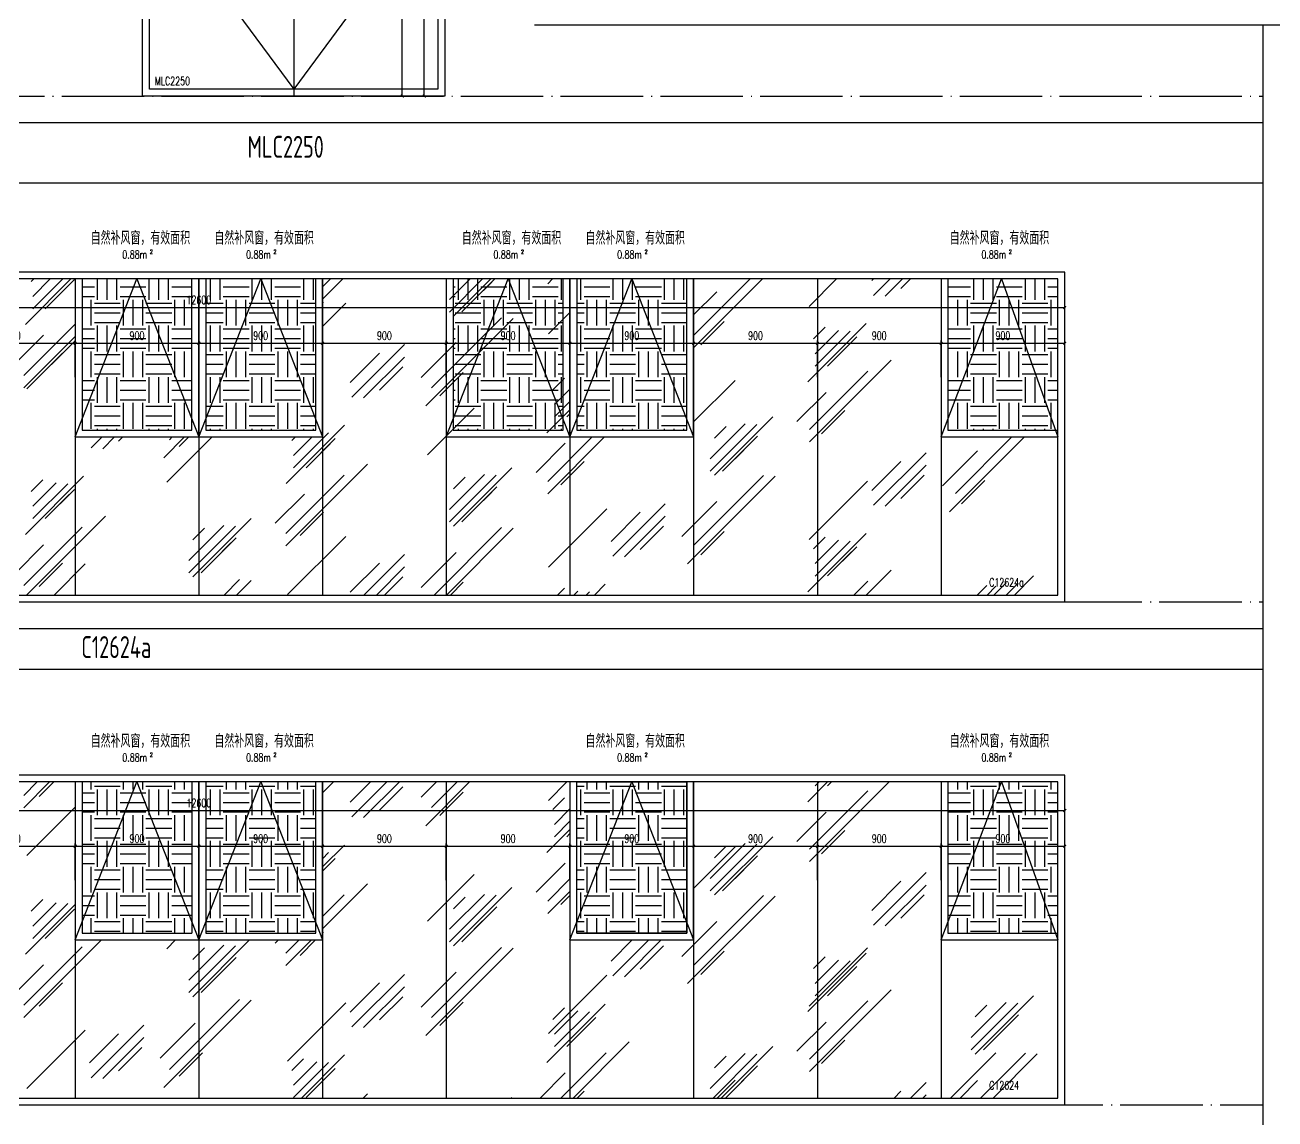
# Model space of a CAD drawing. Extents: x -4210259 to 293730, y -7499 to 868879.
# Drawn here: x -2036755 to -2027660, y 428079 to 436039 of the extents above; entities that cross this region are included whole.
import ezdxf

# ---------------------------------------------------------------- set-up
doc = ezdxf.new("R2010")
doc.units = 0
doc.header["$LTSCALE"] = 1000
doc.header["$MEASUREMENT"] = 0
doc.linetypes.add('DOTE', pattern=[2.42, 2, -0.2, 0.02, -0.2])
doc.layers.get('Defpoints').update_dxf_attribs({"color": 210})
for name, color, linetype in [('A-AXIS-DOTE', 14, 'DOTE'), ('A-CURTAIN', 134, 'Continuous'), ('A-LIN-V', 9, 'Continuous'), ('A-TEXT', 61, 'Continuous'), ('A-WINDOW', 140, 'Continuous'), ('A-门窗表显示尺寸', 160, 'Continuous'), ('SPACE', 7, 'Continuous'), ('SPACE_HATCH', 8, 'Continuous')]:
    doc.layers.add(name, color=color, linetype=linetype)
doc.layers.add('A-WALL-HATCH', color=8, linetype='Continuous', lineweight=13)
doc.styles.add('_TCH_SPACE', font='SIMPLEX', dxfattribs={"height": 5, "bigfont": 'GBCBIG'})
doc.styles.add('A-DIM_T3', font='SIMPLEX', dxfattribs={"width": 0.705882, "bigfont": 'GBCBIG'})
doc.styles.add('A-STANDARD', font='SIMPLEX', dxfattribs={"bigfont": 'GBCBIG'})
doc.styles.add('EXPO2012', font='@TSSDENG', dxfattribs={"width": 0.7, "bigfont": '@TSSDCHN'})
doc.dimstyles.new('A-DIM&&20', dxfattribs={"dimtxt": 59.5, "dimasz": 20, "dimexe": 20, "dimexo": 20, "dimgap": 25.25, "dimtad": 1, "dimdec": 0, "dimzin": 0, "dimdsep": 46, "dimtxsty": 'A-DIM_T3', "dimblk": 'ARCHTICK', "dimcen": 0.09, "dimclrt": 7, "dimazin": 2, "dimtfac": 1, "dimtdec": 0, "dimtix": 1, "dimtmove": 2, "dimatfit": 3, "dimfxl": 0, "dimtolj": 1, "dimtzin": 0, "dimarcsym": 0})
pattern_1 = [(45, (64850, 60), (0, 1527.35065), [600, -360, 600, -360, 240, -523.28157]), (45, (64820, 90), (0, 1527.35065), [480, -600, 360, -360, 420, -463.28157]), (45, (64820, 180), (0, 1527.35065), [360, -720, 240, -360, 540, -463.28157]), (45, (64910, 90), (0, 1527.35065), [360, -720, 300, -1303.2815]), (45, (65000, 180), (0, 1527.35065), [180, -900, 120, -1483.2815]), (45, (64850, 330), (0, 1527.35065), [120, -900, 120, -480, 300, -763.28157]), (45, (65390, 240), (0, 1527.35065), [600, -900, 720, -475.2816]), (45, (65390, 150), (0, 1527.35065), [840, -600, 900, -355.2816]), (45, (65540, 270), (0, -1697.0563), [600, -840, 480, -763.2816]), (45, (65450, 450), (0, 1527.35065), [300, -1200, 360, -823.2816]), (45, (65630, 360), (0, 1527.35065), [240, -1200, 240, -1003.2815])]
pattern_2 = [(0, (0, 0), (187.5, 187.5), [187.5, -187.5]), (0, (0, 70.31), (187.5, 187.5), [187.5, -187.5]), (0, (0, 140.62), (187.5, 187.5), [187.5, -187.5]), (90, (23.44, 164.06), (-187.5, 187.5), [187.5, -187.5]), (90, (93.75, 164.06), (-187.5, 187.5), [187.5, -187.5]), (90, (164.06, 164.06), (-187.5, 187.5), [187.5, -187.5])]

# ---------------------------------------------------------------- blocks, each defined once
blk = doc.blocks.new('_ArchTick')
at = {"color": 0, "linetype": 'ByBlock', "const_width": 0.4}
blk.add_lwpolyline([(-0.5, -0.5), (0.5, 0.5)], dxfattribs=at)
blk = doc.blocks.new('*D1214')
at = {"layer": 'A-门窗表显示尺寸', "color": 0, "lineweight": -2}
for p, q in [((-1984276.9, 521703.4), (-1984276.9, 521920.9)), ((-1984276.9, 521900.9), (-1982076.9, 521900.9)), ((-1982076.9, 521703.4), (-1982076.9, 521920.9))]:
    blk.add_line(p, q, dxfattribs=at)
at = {"layer": 'Defpoints', "color": 0}
for p in [(-1982076.9, 521900.9), (-1984276.9, 521683.4), (-1982076.9, 521683.4)]:
    blk.add_point(p, dxfattribs=at)
at = {"layer": 'A-门窗表显示尺寸', "color": 0, "lineweight": -2, "xscale": 20, "yscale": 20, "zscale": 20, "rotation": 180}
blk.add_blockref('_ArchTick', (-1984276.9, 521900.9), dxfattribs=at)
at = {"layer": 'A-门窗表显示尺寸', "color": 0, "lineweight": -2, "xscale": 20, "yscale": 20, "zscale": 20}
blk.add_blockref('_ArchTick', (-1982076.9, 521900.9), dxfattribs=at)
at = {"layer": 'A-门窗表显示尺寸', "color": 7, "insert": (-1983176.9, 521955.9), "char_height": 59.5, "attachment_point": 5, "style": 'A-DIM_T3'}
blk.add_mtext('\\A1;2200', dxfattribs=at)
blk = doc.blocks.new('*D1215')
at = {"layer": 'A-门窗表显示尺寸', "color": 0, "lineweight": -2}
for p, q in [((-1982467.7, 522237.5), (-1982207.3, 522237.5)), ((-1982227.3, 517237.5), (-1982227.3, 522237.5)), ((-1982467.7, 517237.5), (-1982207.3, 517237.5))]:
    blk.add_line(p, q, dxfattribs=at)
at = {"layer": 'Defpoints', "color": 0}
for p in [(-1982487.7, 522237.5), (-1982227.3, 522237.5), (-1982487.7, 517237.5)]:
    blk.add_point(p, dxfattribs=at)
at = {"layer": 'A-门窗表显示尺寸', "color": 0, "lineweight": -2, "xscale": 20, "yscale": 20, "zscale": 20}
for p, rotation in [((-1982227.3, 522237.5), 90), ((-1982227.3, 517237.5), 270)]:
    blk.add_blockref('_ArchTick', p, dxfattribs=dict(at, rotation=rotation))
at = {"layer": 'A-门窗表显示尺寸', "color": 7, "insert": (-1982282.3, 520237.5), "char_height": 59.5, "attachment_point": 5, "rotation": 90, "style": 'A-DIM_T3'}
blk.add_mtext('\\A1;5000', dxfattribs=at)
blk = doc.blocks.new('*D1216')
at = {"layer": 'A-门窗表显示尺寸', "color": 0, "lineweight": -2}
for p, q in [((-1982627.7, 522237.5), (-1982367.3, 522237.5)), ((-1982387.3, 521237.5), (-1982387.3, 522237.5)), ((-1982627.7, 521237.5), (-1982367.3, 521237.5))]:
    blk.add_line(p, q, dxfattribs=at)
at = {"layer": 'Defpoints', "color": 0}
for p in [(-1982647.7, 522237.5), (-1982387.3, 522237.5), (-1982647.7, 521237.5)]:
    blk.add_point(p, dxfattribs=at)
at = {"layer": 'A-门窗表显示尺寸', "color": 0, "lineweight": -2, "xscale": 20, "yscale": 20, "zscale": 20}
for p, rotation in [((-1982387.3, 522237.5), 90), ((-1982387.3, 521237.5), 270)]:
    blk.add_blockref('_ArchTick', p, dxfattribs=dict(at, rotation=rotation))
at = {"layer": 'A-门窗表显示尺寸', "color": 7, "insert": (-1982442.3, 521737.5), "char_height": 59.5, "attachment_point": 5, "rotation": 90, "style": 'A-DIM_T3'}
blk.add_mtext('\\A1;1000', dxfattribs=at)
blk = doc.blocks.new('*D1217')
at = {"layer": 'A-门窗表显示尺寸', "color": 0, "lineweight": -2}
for p, q in [((-1982627.7, 521237.5), (-1982367.3, 521237.5)), ((-1982387.3, 520237.5), (-1982387.3, 521237.5)), ((-1982627.7, 520237.5), (-1982367.3, 520237.5))]:
    blk.add_line(p, q, dxfattribs=at)
at = {"layer": 'Defpoints', "color": 0}
for p in [(-1982647.7, 521237.5), (-1982387.3, 521237.5), (-1982647.7, 520237.5)]:
    blk.add_point(p, dxfattribs=at)
at = {"layer": 'A-门窗表显示尺寸', "color": 0, "lineweight": -2, "xscale": 20, "yscale": 20, "zscale": 20}
for p, rotation in [((-1982387.3, 521237.5), 90), ((-1982387.3, 520237.5), 270)]:
    blk.add_blockref('_ArchTick', p, dxfattribs=dict(at, rotation=rotation))
at = {"layer": 'A-门窗表显示尺寸', "color": 7, "insert": (-1982442.3, 520737.5), "char_height": 59.5, "attachment_point": 5, "rotation": 90, "style": 'A-DIM_T3'}
blk.add_mtext('\\A1;1000', dxfattribs=at)
blk = doc.blocks.new('*D1218')
at = {"layer": 'A-门窗表显示尺寸', "color": 0, "lineweight": -2}
for p, q in [((-1982627.7, 520237.5), (-1982367.3, 520237.5)), ((-1982387.3, 517237.5), (-1982387.3, 520237.5)), ((-1982627.7, 517237.5), (-1982367.3, 517237.5))]:
    blk.add_line(p, q, dxfattribs=at)
at = {"layer": 'Defpoints', "color": 0}
for p in [(-1982647.7, 520237.5), (-1982387.3, 520237.5), (-1982647.7, 517237.5)]:
    blk.add_point(p, dxfattribs=at)
at = {"layer": 'A-门窗表显示尺寸', "color": 0, "lineweight": -2, "xscale": 20, "yscale": 20, "zscale": 20}
for p, rotation in [((-1982387.3, 520237.5), 90), ((-1982387.3, 517237.5), 270)]:
    blk.add_blockref('_ArchTick', p, dxfattribs=dict(at, rotation=rotation))
at = {"layer": 'A-门窗表显示尺寸', "color": 7, "insert": (-1982442.3, 518737.5), "char_height": 59.5, "attachment_point": 5, "rotation": 90, "style": 'A-DIM_T3'}
blk.add_mtext('\\A1;3000', dxfattribs=at)
blk = doc.blocks.new('*D1219')
at = {"layer": 'A-门窗表显示尺寸', "color": 0, "lineweight": -2}
for p, q in [((-1983176.9, 521502.5), (-1983176.9, 521720)), ((-1983176.9, 521700), (-1982076.9, 521700)), ((-1982076.9, 521502.5), (-1982076.9, 521720))]:
    blk.add_line(p, q, dxfattribs=at)
at = {"layer": 'Defpoints', "color": 0}
for p in [(-1982076.9, 521700), (-1983176.9, 521482.5), (-1982076.9, 521482.5)]:
    blk.add_point(p, dxfattribs=at)
at = {"layer": 'A-门窗表显示尺寸', "color": 0, "lineweight": -2, "xscale": 20, "yscale": 20, "zscale": 20, "rotation": 180}
blk.add_blockref('_ArchTick', (-1983176.9, 521700), dxfattribs=at)
at = {"layer": 'A-门窗表显示尺寸', "color": 0, "lineweight": -2, "xscale": 20, "yscale": 20, "zscale": 20}
blk.add_blockref('_ArchTick', (-1982076.9, 521700), dxfattribs=at)
at = {"layer": 'A-门窗表显示尺寸', "color": 7, "insert": (-1982626.9, 521755), "char_height": 59.5, "attachment_point": 5, "style": 'A-DIM_T3'}
blk.add_mtext('\\A1;1100', dxfattribs=at)
blk = doc.blocks.new('*D1220')
at = {"layer": 'A-门窗表显示尺寸', "color": 0, "lineweight": -2}
for p, q in [((-1984276.9, 521502.5), (-1984276.9, 521720)), ((-1984276.9, 521700), (-1983176.9, 521700)), ((-1983176.9, 521502.5), (-1983176.9, 521720))]:
    blk.add_line(p, q, dxfattribs=at)
at = {"layer": 'Defpoints', "color": 0}
for p in [(-1983176.9, 521700), (-1984276.9, 521482.5), (-1983176.9, 521482.5)]:
    blk.add_point(p, dxfattribs=at)
at = {"layer": 'A-门窗表显示尺寸', "color": 0, "lineweight": -2, "xscale": 20, "yscale": 20, "zscale": 20, "rotation": 180}
blk.add_blockref('_ArchTick', (-1984276.9, 521700), dxfattribs=at)
at = {"layer": 'A-门窗表显示尺寸', "color": 0, "lineweight": -2, "xscale": 20, "yscale": 20, "zscale": 20}
blk.add_blockref('_ArchTick', (-1983176.9, 521700), dxfattribs=at)
at = {"layer": 'A-门窗表显示尺寸', "color": 7, "insert": (-1983726.9, 521755), "char_height": 59.5, "attachment_point": 5, "style": 'A-DIM_T3'}
blk.add_mtext('\\A1;1100', dxfattribs=at)
blk = doc.blocks.new('*D1521')
at = {"layer": 'A-门窗表显示尺寸', "color": 0, "lineweight": -2}
for p, q in [((-1691660.4, 519132.3), (-1691660.4, 519399.7)), ((-1679060.4, 519132.3), (-1679060.4, 519399.7)), ((-1691660.4, 519379.7), (-1679060.4, 519379.7))]:
    blk.add_line(p, q, dxfattribs=at)
at = {"layer": 'Defpoints', "color": 0}
for p in [(-1679060.4, 519379.7), (-1691660.4, 519112.3), (-1679060.4, 519112.3)]:
    blk.add_point(p, dxfattribs=at)
at = {"layer": 'A-门窗表显示尺寸', "color": 0, "lineweight": -2, "xscale": 20, "yscale": 20, "zscale": 20, "rotation": 180}
blk.add_blockref('_ArchTick', (-1691660.4, 519379.7), dxfattribs=at)
at = {"layer": 'A-门窗表显示尺寸', "color": 0, "lineweight": -2, "xscale": 20, "yscale": 20, "zscale": 20}
blk.add_blockref('_ArchTick', (-1679060.4, 519379.7), dxfattribs=at)
at = {"layer": 'A-门窗表显示尺寸', "color": 7, "insert": (-1685360.4, 519434.7), "char_height": 59.5, "attachment_point": 5, "style": 'A-DIM_T3'}
blk.add_mtext('\\A1;12600', dxfattribs=at)
blk = doc.blocks.new('*D1527')
at = {"layer": 'A-门窗表显示尺寸', "color": 0, "lineweight": -2}
for p, q in [((-1687160.4, 518872.3), (-1687160.4, 519139.7)), ((-1687160.4, 519119.7), (-1686260.4, 519119.7)), ((-1686260.4, 518872.3), (-1686260.4, 519139.7))]:
    blk.add_line(p, q, dxfattribs=at)
at = {"layer": 'Defpoints', "color": 0}
for p in [(-1686260.4, 519119.7), (-1687160.4, 518852.3), (-1686260.4, 518852.3)]:
    blk.add_point(p, dxfattribs=at)
at = {"layer": 'A-门窗表显示尺寸', "color": 0, "lineweight": -2, "xscale": 20, "yscale": 20, "zscale": 20, "rotation": 180}
blk.add_blockref('_ArchTick', (-1687160.4, 519119.7), dxfattribs=at)
at = {"layer": 'A-门窗表显示尺寸', "color": 0, "lineweight": -2, "xscale": 20, "yscale": 20, "zscale": 20}
blk.add_blockref('_ArchTick', (-1686260.4, 519119.7), dxfattribs=at)
at = {"layer": 'A-门窗表显示尺寸', "color": 7, "insert": (-1686710.4, 519174.7), "char_height": 59.5, "attachment_point": 5, "style": 'A-DIM_T3'}
blk.add_mtext('\\A1;900', dxfattribs=at)
blk = doc.blocks.new('*D1528')
at = {"layer": 'A-门窗表显示尺寸', "color": 0, "lineweight": -2}
for p, q in [((-1686260.4, 518872.3), (-1686260.4, 519139.7)), ((-1686260.4, 519119.7), (-1685360.4, 519119.7)), ((-1685360.4, 518872.3), (-1685360.4, 519139.7))]:
    blk.add_line(p, q, dxfattribs=at)
at = {"layer": 'Defpoints', "color": 0}
for p in [(-1685360.4, 519119.7), (-1686260.4, 518852.3), (-1685360.4, 518852.3)]:
    blk.add_point(p, dxfattribs=at)
at = {"layer": 'A-门窗表显示尺寸', "color": 0, "lineweight": -2, "xscale": 20, "yscale": 20, "zscale": 20, "rotation": 180}
blk.add_blockref('_ArchTick', (-1686260.4, 519119.7), dxfattribs=at)
at = {"layer": 'A-门窗表显示尺寸', "color": 0, "lineweight": -2, "xscale": 20, "yscale": 20, "zscale": 20}
blk.add_blockref('_ArchTick', (-1685360.4, 519119.7), dxfattribs=at)
at = {"layer": 'A-门窗表显示尺寸', "color": 7, "insert": (-1685810.4, 519174.7), "char_height": 59.5, "attachment_point": 5, "style": 'A-DIM_T3'}
blk.add_mtext('\\A1;900', dxfattribs=at)
blk = doc.blocks.new('*D1529')
at = {"layer": 'A-门窗表显示尺寸', "color": 0, "lineweight": -2}
for p, q in [((-1685360.4, 518872.3), (-1685360.4, 519139.7)), ((-1685360.4, 519119.7), (-1684460.4, 519119.7)), ((-1684460.4, 518872.3), (-1684460.4, 519139.7))]:
    blk.add_line(p, q, dxfattribs=at)
at = {"layer": 'Defpoints', "color": 0}
for p in [(-1684460.4, 519119.7), (-1685360.4, 518852.3), (-1684460.4, 518852.3)]:
    blk.add_point(p, dxfattribs=at)
at = {"layer": 'A-门窗表显示尺寸', "color": 0, "lineweight": -2, "xscale": 20, "yscale": 20, "zscale": 20, "rotation": 180}
blk.add_blockref('_ArchTick', (-1685360.4, 519119.7), dxfattribs=at)
at = {"layer": 'A-门窗表显示尺寸', "color": 0, "lineweight": -2, "xscale": 20, "yscale": 20, "zscale": 20}
blk.add_blockref('_ArchTick', (-1684460.4, 519119.7), dxfattribs=at)
at = {"layer": 'A-门窗表显示尺寸', "color": 7, "insert": (-1684910.4, 519174.7), "char_height": 59.5, "attachment_point": 5, "style": 'A-DIM_T3'}
blk.add_mtext('\\A1;900', dxfattribs=at)
blk = doc.blocks.new('*D1530')
at = {"layer": 'A-门窗表显示尺寸', "color": 0, "lineweight": -2}
for p, q in [((-1684460.4, 518872.3), (-1684460.4, 519139.7)), ((-1684460.4, 519119.7), (-1683560.4, 519119.7)), ((-1683560.4, 518872.3), (-1683560.4, 519139.7))]:
    blk.add_line(p, q, dxfattribs=at)
at = {"layer": 'Defpoints', "color": 0}
for p in [(-1683560.4, 519119.7), (-1684460.4, 518852.3), (-1683560.4, 518852.3)]:
    blk.add_point(p, dxfattribs=at)
at = {"layer": 'A-门窗表显示尺寸', "color": 0, "lineweight": -2, "xscale": 20, "yscale": 20, "zscale": 20, "rotation": 180}
blk.add_blockref('_ArchTick', (-1684460.4, 519119.7), dxfattribs=at)
at = {"layer": 'A-门窗表显示尺寸', "color": 0, "lineweight": -2, "xscale": 20, "yscale": 20, "zscale": 20}
blk.add_blockref('_ArchTick', (-1683560.4, 519119.7), dxfattribs=at)
at = {"layer": 'A-门窗表显示尺寸', "color": 7, "insert": (-1684010.4, 519174.7), "char_height": 59.5, "attachment_point": 5, "style": 'A-DIM_T3'}
blk.add_mtext('\\A1;900', dxfattribs=at)
blk = doc.blocks.new('*D1531')
at = {"layer": 'A-门窗表显示尺寸', "color": 0, "lineweight": -2}
for p, q in [((-1683560.4, 518872.3), (-1683560.4, 519139.7)), ((-1683560.4, 519119.7), (-1682660.4, 519119.7)), ((-1682660.4, 518872.3), (-1682660.4, 519139.7))]:
    blk.add_line(p, q, dxfattribs=at)
at = {"layer": 'Defpoints', "color": 0}
for p in [(-1682660.4, 519119.7), (-1683560.4, 518852.3), (-1682660.4, 518852.3)]:
    blk.add_point(p, dxfattribs=at)
at = {"layer": 'A-门窗表显示尺寸', "color": 0, "lineweight": -2, "xscale": 20, "yscale": 20, "zscale": 20, "rotation": 180}
blk.add_blockref('_ArchTick', (-1683560.4, 519119.7), dxfattribs=at)
at = {"layer": 'A-门窗表显示尺寸', "color": 0, "lineweight": -2, "xscale": 20, "yscale": 20, "zscale": 20}
blk.add_blockref('_ArchTick', (-1682660.4, 519119.7), dxfattribs=at)
at = {"layer": 'A-门窗表显示尺寸', "color": 7, "insert": (-1683110.4, 519174.7), "char_height": 59.5, "attachment_point": 5, "style": 'A-DIM_T3'}
blk.add_mtext('\\A1;900', dxfattribs=at)
blk = doc.blocks.new('*D1532')
at = {"layer": 'A-门窗表显示尺寸', "color": 0, "lineweight": -2}
for p, q in [((-1682660.4, 518872.3), (-1682660.4, 519139.7)), ((-1682660.4, 519119.7), (-1681760.4, 519119.7)), ((-1681760.4, 518872.3), (-1681760.4, 519139.7))]:
    blk.add_line(p, q, dxfattribs=at)
at = {"layer": 'Defpoints', "color": 0}
for p in [(-1681760.4, 519119.7), (-1682660.4, 518852.3), (-1681760.4, 518852.3)]:
    blk.add_point(p, dxfattribs=at)
at = {"layer": 'A-门窗表显示尺寸', "color": 0, "lineweight": -2, "xscale": 20, "yscale": 20, "zscale": 20, "rotation": 180}
blk.add_blockref('_ArchTick', (-1682660.4, 519119.7), dxfattribs=at)
at = {"layer": 'A-门窗表显示尺寸', "color": 0, "lineweight": -2, "xscale": 20, "yscale": 20, "zscale": 20}
blk.add_blockref('_ArchTick', (-1681760.4, 519119.7), dxfattribs=at)
at = {"layer": 'A-门窗表显示尺寸', "color": 7, "insert": (-1682210.4, 519174.7), "char_height": 59.5, "attachment_point": 5, "style": 'A-DIM_T3'}
blk.add_mtext('\\A1;900', dxfattribs=at)
blk = doc.blocks.new('*D1533')
at = {"layer": 'A-门窗表显示尺寸', "color": 0, "lineweight": -2}
for p, q in [((-1681760.4, 518872.3), (-1681760.4, 519139.7)), ((-1681760.4, 519119.7), (-1680860.4, 519119.7)), ((-1680860.4, 518872.3), (-1680860.4, 519139.7))]:
    blk.add_line(p, q, dxfattribs=at)
at = {"layer": 'Defpoints', "color": 0}
for p in [(-1680860.4, 519119.7), (-1681760.4, 518852.3), (-1680860.4, 518852.3)]:
    blk.add_point(p, dxfattribs=at)
at = {"layer": 'A-门窗表显示尺寸', "color": 0, "lineweight": -2, "xscale": 20, "yscale": 20, "zscale": 20, "rotation": 180}
blk.add_blockref('_ArchTick', (-1681760.4, 519119.7), dxfattribs=at)
at = {"layer": 'A-门窗表显示尺寸', "color": 0, "lineweight": -2, "xscale": 20, "yscale": 20, "zscale": 20}
blk.add_blockref('_ArchTick', (-1680860.4, 519119.7), dxfattribs=at)
at = {"layer": 'A-门窗表显示尺寸', "color": 7, "insert": (-1681310.4, 519174.7), "char_height": 59.5, "attachment_point": 5, "style": 'A-DIM_T3'}
blk.add_mtext('\\A1;900', dxfattribs=at)
blk = doc.blocks.new('*D1534')
at = {"layer": 'A-门窗表显示尺寸', "color": 0, "lineweight": -2}
for p, q in [((-1680860.4, 518872.3), (-1680860.4, 519139.7)), ((-1680860.4, 519119.7), (-1679960.4, 519119.7)), ((-1679960.4, 518872.3), (-1679960.4, 519139.7))]:
    blk.add_line(p, q, dxfattribs=at)
at = {"layer": 'Defpoints', "color": 0}
for p in [(-1679960.4, 519119.7), (-1680860.4, 518852.3), (-1679960.4, 518852.3)]:
    blk.add_point(p, dxfattribs=at)
at = {"layer": 'A-门窗表显示尺寸', "color": 0, "lineweight": -2, "xscale": 20, "yscale": 20, "zscale": 20, "rotation": 180}
blk.add_blockref('_ArchTick', (-1680860.4, 519119.7), dxfattribs=at)
at = {"layer": 'A-门窗表显示尺寸', "color": 0, "lineweight": -2, "xscale": 20, "yscale": 20, "zscale": 20}
blk.add_blockref('_ArchTick', (-1679960.4, 519119.7), dxfattribs=at)
at = {"layer": 'A-门窗表显示尺寸', "color": 7, "insert": (-1680410.4, 519174.7), "char_height": 59.5, "attachment_point": 5, "style": 'A-DIM_T3'}
blk.add_mtext('\\A1;900', dxfattribs=at)
blk = doc.blocks.new('*D1535')
at = {"layer": 'A-门窗表显示尺寸', "color": 0, "lineweight": -2}
for p, q in [((-1679960.4, 518872.3), (-1679960.4, 519139.7)), ((-1679960.4, 519119.7), (-1679060.4, 519119.7)), ((-1679060.4, 518872.3), (-1679060.4, 519139.7))]:
    blk.add_line(p, q, dxfattribs=at)
at = {"layer": 'Defpoints', "color": 0}
for p in [(-1679060.4, 519119.7), (-1679960.4, 518852.3), (-1679060.4, 518852.3)]:
    blk.add_point(p, dxfattribs=at)
at = {"layer": 'A-门窗表显示尺寸', "color": 0, "lineweight": -2, "xscale": 20, "yscale": 20, "zscale": 20, "rotation": 180}
blk.add_blockref('_ArchTick', (-1679960.4, 519119.7), dxfattribs=at)
at = {"layer": 'A-门窗表显示尺寸', "color": 0, "lineweight": -2, "xscale": 20, "yscale": 20, "zscale": 20}
blk.add_blockref('_ArchTick', (-1679060.4, 519119.7), dxfattribs=at)
at = {"layer": 'A-门窗表显示尺寸', "color": 7, "insert": (-1679510.4, 519174.7), "char_height": 59.5, "attachment_point": 5, "style": 'A-DIM_T3'}
blk.add_mtext('\\A1;900', dxfattribs=at)
blk = doc.blocks.new('*D1385')
at = {"layer": 'A-门窗表显示尺寸', "color": 0, "lineweight": -2}
for p, q in [((-1691660.4, 519132.3), (-1691660.4, 519399.7)), ((-1679060.4, 519132.3), (-1679060.4, 519399.7)), ((-1691660.4, 519379.7), (-1679060.4, 519379.7))]:
    blk.add_line(p, q, dxfattribs=at)
at = {"layer": 'Defpoints', "color": 0}
for p in [(-1679060.4, 519379.7), (-1691660.4, 519112.3), (-1679060.4, 519112.3)]:
    blk.add_point(p, dxfattribs=at)
at = {"layer": 'A-门窗表显示尺寸', "color": 0, "lineweight": -2, "xscale": 20, "yscale": 20, "zscale": 20, "rotation": 180}
blk.add_blockref('_ArchTick', (-1691660.4, 519379.7), dxfattribs=at)
at = {"layer": 'A-门窗表显示尺寸', "color": 0, "lineweight": -2, "xscale": 20, "yscale": 20, "zscale": 20}
blk.add_blockref('_ArchTick', (-1679060.4, 519379.7), dxfattribs=at)
at = {"layer": 'A-门窗表显示尺寸', "color": 7, "insert": (-1685360.4, 519434.7), "char_height": 59.5, "attachment_point": 5, "style": 'A-DIM_T3'}
blk.add_mtext('\\A1;12600', dxfattribs=at)
blk = doc.blocks.new('*D1391')
at = {"layer": 'A-门窗表显示尺寸', "color": 0, "lineweight": -2}
for p, q in [((-1687160.4, 518872.3), (-1687160.4, 519139.7)), ((-1687160.4, 519119.7), (-1686260.4, 519119.7)), ((-1686260.4, 518872.3), (-1686260.4, 519139.7))]:
    blk.add_line(p, q, dxfattribs=at)
at = {"layer": 'Defpoints', "color": 0}
for p in [(-1686260.4, 519119.7), (-1687160.4, 518852.3), (-1686260.4, 518852.3)]:
    blk.add_point(p, dxfattribs=at)
at = {"layer": 'A-门窗表显示尺寸', "color": 0, "lineweight": -2, "xscale": 20, "yscale": 20, "zscale": 20, "rotation": 180}
blk.add_blockref('_ArchTick', (-1687160.4, 519119.7), dxfattribs=at)
at = {"layer": 'A-门窗表显示尺寸', "color": 0, "lineweight": -2, "xscale": 20, "yscale": 20, "zscale": 20}
blk.add_blockref('_ArchTick', (-1686260.4, 519119.7), dxfattribs=at)
at = {"layer": 'A-门窗表显示尺寸', "color": 7, "insert": (-1686710.4, 519174.7), "char_height": 59.5, "attachment_point": 5, "style": 'A-DIM_T3'}
blk.add_mtext('\\A1;900', dxfattribs=at)
blk = doc.blocks.new('*D1392')
at = {"layer": 'A-门窗表显示尺寸', "color": 0, "lineweight": -2}
for p, q in [((-1686260.4, 518872.3), (-1686260.4, 519139.7)), ((-1686260.4, 519119.7), (-1685360.4, 519119.7)), ((-1685360.4, 518872.3), (-1685360.4, 519139.7))]:
    blk.add_line(p, q, dxfattribs=at)
at = {"layer": 'Defpoints', "color": 0}
for p in [(-1685360.4, 519119.7), (-1686260.4, 518852.3), (-1685360.4, 518852.3)]:
    blk.add_point(p, dxfattribs=at)
at = {"layer": 'A-门窗表显示尺寸', "color": 0, "lineweight": -2, "xscale": 20, "yscale": 20, "zscale": 20, "rotation": 180}
blk.add_blockref('_ArchTick', (-1686260.4, 519119.7), dxfattribs=at)
at = {"layer": 'A-门窗表显示尺寸', "color": 0, "lineweight": -2, "xscale": 20, "yscale": 20, "zscale": 20}
blk.add_blockref('_ArchTick', (-1685360.4, 519119.7), dxfattribs=at)
at = {"layer": 'A-门窗表显示尺寸', "color": 7, "insert": (-1685810.4, 519174.7), "char_height": 59.5, "attachment_point": 5, "style": 'A-DIM_T3'}
blk.add_mtext('\\A1;900', dxfattribs=at)
blk = doc.blocks.new('*D1393')
at = {"layer": 'A-门窗表显示尺寸', "color": 0, "lineweight": -2}
for p, q in [((-1685360.4, 518872.3), (-1685360.4, 519139.7)), ((-1685360.4, 519119.7), (-1684460.4, 519119.7)), ((-1684460.4, 518872.3), (-1684460.4, 519139.7))]:
    blk.add_line(p, q, dxfattribs=at)
at = {"layer": 'Defpoints', "color": 0}
for p in [(-1684460.4, 519119.7), (-1685360.4, 518852.3), (-1684460.4, 518852.3)]:
    blk.add_point(p, dxfattribs=at)
at = {"layer": 'A-门窗表显示尺寸', "color": 0, "lineweight": -2, "xscale": 20, "yscale": 20, "zscale": 20, "rotation": 180}
blk.add_blockref('_ArchTick', (-1685360.4, 519119.7), dxfattribs=at)
at = {"layer": 'A-门窗表显示尺寸', "color": 0, "lineweight": -2, "xscale": 20, "yscale": 20, "zscale": 20}
blk.add_blockref('_ArchTick', (-1684460.4, 519119.7), dxfattribs=at)
at = {"layer": 'A-门窗表显示尺寸', "color": 7, "insert": (-1684910.4, 519174.7), "char_height": 59.5, "attachment_point": 5, "style": 'A-DIM_T3'}
blk.add_mtext('\\A1;900', dxfattribs=at)
blk = doc.blocks.new('*D1394')
at = {"layer": 'A-门窗表显示尺寸', "color": 0, "lineweight": -2}
for p, q in [((-1684460.4, 518872.3), (-1684460.4, 519139.7)), ((-1684460.4, 519119.7), (-1683560.4, 519119.7)), ((-1683560.4, 518872.3), (-1683560.4, 519139.7))]:
    blk.add_line(p, q, dxfattribs=at)
at = {"layer": 'Defpoints', "color": 0}
for p in [(-1683560.4, 519119.7), (-1684460.4, 518852.3), (-1683560.4, 518852.3)]:
    blk.add_point(p, dxfattribs=at)
at = {"layer": 'A-门窗表显示尺寸', "color": 0, "lineweight": -2, "xscale": 20, "yscale": 20, "zscale": 20, "rotation": 180}
blk.add_blockref('_ArchTick', (-1684460.4, 519119.7), dxfattribs=at)
at = {"layer": 'A-门窗表显示尺寸', "color": 0, "lineweight": -2, "xscale": 20, "yscale": 20, "zscale": 20}
blk.add_blockref('_ArchTick', (-1683560.4, 519119.7), dxfattribs=at)
at = {"layer": 'A-门窗表显示尺寸', "color": 7, "insert": (-1684010.4, 519174.7), "char_height": 59.5, "attachment_point": 5, "style": 'A-DIM_T3'}
blk.add_mtext('\\A1;900', dxfattribs=at)
blk = doc.blocks.new('*D1395')
at = {"layer": 'A-门窗表显示尺寸', "color": 0, "lineweight": -2}
for p, q in [((-1683560.4, 518872.3), (-1683560.4, 519139.7)), ((-1683560.4, 519119.7), (-1682660.4, 519119.7)), ((-1682660.4, 518872.3), (-1682660.4, 519139.7))]:
    blk.add_line(p, q, dxfattribs=at)
at = {"layer": 'Defpoints', "color": 0}
for p in [(-1682660.4, 519119.7), (-1683560.4, 518852.3), (-1682660.4, 518852.3)]:
    blk.add_point(p, dxfattribs=at)
at = {"layer": 'A-门窗表显示尺寸', "color": 0, "lineweight": -2, "xscale": 20, "yscale": 20, "zscale": 20, "rotation": 180}
blk.add_blockref('_ArchTick', (-1683560.4, 519119.7), dxfattribs=at)
at = {"layer": 'A-门窗表显示尺寸', "color": 0, "lineweight": -2, "xscale": 20, "yscale": 20, "zscale": 20}
blk.add_blockref('_ArchTick', (-1682660.4, 519119.7), dxfattribs=at)
at = {"layer": 'A-门窗表显示尺寸', "color": 7, "insert": (-1683110.4, 519174.7), "char_height": 59.5, "attachment_point": 5, "style": 'A-DIM_T3'}
blk.add_mtext('\\A1;900', dxfattribs=at)
blk = doc.blocks.new('*D1396')
at = {"layer": 'A-门窗表显示尺寸', "color": 0, "lineweight": -2}
for p, q in [((-1682660.4, 518872.3), (-1682660.4, 519139.7)), ((-1682660.4, 519119.7), (-1681760.4, 519119.7)), ((-1681760.4, 518872.3), (-1681760.4, 519139.7))]:
    blk.add_line(p, q, dxfattribs=at)
at = {"layer": 'Defpoints', "color": 0}
for p in [(-1681760.4, 519119.7), (-1682660.4, 518852.3), (-1681760.4, 518852.3)]:
    blk.add_point(p, dxfattribs=at)
at = {"layer": 'A-门窗表显示尺寸', "color": 0, "lineweight": -2, "xscale": 20, "yscale": 20, "zscale": 20, "rotation": 180}
blk.add_blockref('_ArchTick', (-1682660.4, 519119.7), dxfattribs=at)
at = {"layer": 'A-门窗表显示尺寸', "color": 0, "lineweight": -2, "xscale": 20, "yscale": 20, "zscale": 20}
blk.add_blockref('_ArchTick', (-1681760.4, 519119.7), dxfattribs=at)
at = {"layer": 'A-门窗表显示尺寸', "color": 7, "insert": (-1682210.4, 519174.7), "char_height": 59.5, "attachment_point": 5, "style": 'A-DIM_T3'}
blk.add_mtext('\\A1;900', dxfattribs=at)
blk = doc.blocks.new('*D1397')
at = {"layer": 'A-门窗表显示尺寸', "color": 0, "lineweight": -2}
for p, q in [((-1681760.4, 518872.3), (-1681760.4, 519139.7)), ((-1681760.4, 519119.7), (-1680860.4, 519119.7)), ((-1680860.4, 518872.3), (-1680860.4, 519139.7))]:
    blk.add_line(p, q, dxfattribs=at)
at = {"layer": 'Defpoints', "color": 0}
for p in [(-1680860.4, 519119.7), (-1681760.4, 518852.3), (-1680860.4, 518852.3)]:
    blk.add_point(p, dxfattribs=at)
at = {"layer": 'A-门窗表显示尺寸', "color": 0, "lineweight": -2, "xscale": 20, "yscale": 20, "zscale": 20, "rotation": 180}
blk.add_blockref('_ArchTick', (-1681760.4, 519119.7), dxfattribs=at)
at = {"layer": 'A-门窗表显示尺寸', "color": 0, "lineweight": -2, "xscale": 20, "yscale": 20, "zscale": 20}
blk.add_blockref('_ArchTick', (-1680860.4, 519119.7), dxfattribs=at)
at = {"layer": 'A-门窗表显示尺寸', "color": 7, "insert": (-1681310.4, 519174.7), "char_height": 59.5, "attachment_point": 5, "style": 'A-DIM_T3'}
blk.add_mtext('\\A1;900', dxfattribs=at)
blk = doc.blocks.new('*D1398')
at = {"layer": 'A-门窗表显示尺寸', "color": 0, "lineweight": -2}
for p, q in [((-1680860.4, 518872.3), (-1680860.4, 519139.7)), ((-1680860.4, 519119.7), (-1679960.4, 519119.7)), ((-1679960.4, 518872.3), (-1679960.4, 519139.7))]:
    blk.add_line(p, q, dxfattribs=at)
at = {"layer": 'Defpoints', "color": 0}
for p in [(-1679960.4, 519119.7), (-1680860.4, 518852.3), (-1679960.4, 518852.3)]:
    blk.add_point(p, dxfattribs=at)
at = {"layer": 'A-门窗表显示尺寸', "color": 0, "lineweight": -2, "xscale": 20, "yscale": 20, "zscale": 20, "rotation": 180}
blk.add_blockref('_ArchTick', (-1680860.4, 519119.7), dxfattribs=at)
at = {"layer": 'A-门窗表显示尺寸', "color": 0, "lineweight": -2, "xscale": 20, "yscale": 20, "zscale": 20}
blk.add_blockref('_ArchTick', (-1679960.4, 519119.7), dxfattribs=at)
at = {"layer": 'A-门窗表显示尺寸', "color": 7, "insert": (-1680410.4, 519174.7), "char_height": 59.5, "attachment_point": 5, "style": 'A-DIM_T3'}
blk.add_mtext('\\A1;900', dxfattribs=at)
blk = doc.blocks.new('*D1399')
at = {"layer": 'A-门窗表显示尺寸', "color": 0, "lineweight": -2}
for p, q in [((-1679960.4, 518872.3), (-1679960.4, 519139.7)), ((-1679960.4, 519119.7), (-1679060.4, 519119.7)), ((-1679060.4, 518872.3), (-1679060.4, 519139.7))]:
    blk.add_line(p, q, dxfattribs=at)
at = {"layer": 'Defpoints', "color": 0}
for p in [(-1679060.4, 519119.7), (-1679960.4, 518852.3), (-1679060.4, 518852.3)]:
    blk.add_point(p, dxfattribs=at)
at = {"layer": 'A-门窗表显示尺寸', "color": 0, "lineweight": -2, "xscale": 20, "yscale": 20, "zscale": 20, "rotation": 180}
blk.add_blockref('_ArchTick', (-1679960.4, 519119.7), dxfattribs=at)
at = {"layer": 'A-门窗表显示尺寸', "color": 0, "lineweight": -2, "xscale": 20, "yscale": 20, "zscale": 20}
blk.add_blockref('_ArchTick', (-1679060.4, 519119.7), dxfattribs=at)
at = {"layer": 'A-门窗表显示尺寸', "color": 7, "insert": (-1679510.4, 519174.7), "char_height": 59.5, "attachment_point": 5, "style": 'A-DIM_T3'}
blk.add_mtext('\\A1;900', dxfattribs=at)
blk = doc.blocks.new('2')
at = {"layer": 'A-WINDOW'}
for p, q in [((-1983176.9, 522187.5), (-1983176.9, 517237.5)), ((-1982126.9, 521237.5), (-1984226.9, 521237.5)), ((-1982126.9, 520237.5), (-1984226.9, 520237.5))]:
    blk.add_line(p, q, dxfattribs=at)
for points in [[(-1984276.9, 522237.5), (-1982076.9, 522237.5), (-1982076.9, 517237.5), (-1984276.9, 517237.5)], [(-1984226.9, 522187.5), (-1982126.9, 522187.5), (-1982126.9, 517287.5), (-1984226.9, 517287.5)]]:
    blk.add_lwpolyline(points, close=True, dxfattribs=at)
for points in [[(-1983176.9, 520237.5), (-1984226.9, 518710), (-1983176.9, 517287.5)], [(-1983176.9, 520237.5), (-1982126.9, 518710), (-1983176.9, 517287.5)]]:
    blk.add_lwpolyline(points, dxfattribs=at)
at = {"layer": 'A-门窗表显示尺寸', "color": 3, "style": 'A-STANDARD', "width": 0.705882}
blk.add_text('MLC2250', height=59.5, dxfattribs=at).set_placement((-1984186.8, 517317.5))
at = {"layer": 'A-门窗表显示尺寸'}
for p1, p2, distance, picture, middle in [((-1982647.7, 521237.5), (-1982647.7, 522237.5), -260.4, '*D1216', (-1982442.3, 521737.5)), ((-1984276.9, 521683.4), (-1982076.9, 521683.4), 217.5, '*D1214', (-1983176.9, 521955.9)), ((-1984276.9, 521482.5), (-1983176.9, 521482.5), 217.5, '*D1220', (-1983726.9, 521755)), ((-1983176.9, 521482.5), (-1982076.9, 521482.5), 217.5, '*D1219', (-1982626.9, 521755)), ((-1982647.7, 520237.5), (-1982647.7, 521237.5), -260.4, '*D1217', (-1982442.3, 520737.5)), ((-1982647.7, 517237.5), (-1982647.7, 520237.5), -260.4, '*D1218', (-1982442.3, 518737.5))]:
    dim = blk.add_aligned_dim(p1=p1, p2=p2, distance=distance, dimstyle='A-DIM&&20', dxfattribs=at)
    dim.commit()
    dim.dimension.update_dxf_attribs({"geometry": picture, "text_midpoint": middle})
dim = blk.add_linear_dim(base=(-1982227.3, 522237.5), p1=(-1982487.7, 517237.5), p2=(-1982487.7, 522237.5), angle=90, dimstyle='A-DIM&&20', dxfattribs=at)
dim.commit()
dim.dimension.update_dxf_attribs({"geometry": '*D1215', "text_midpoint": (-1982282.3, 520237.5), "dimtype": 161})
blk = doc.blocks.new('rt546757')
at = {"layer": 'A-WALL-HATCH'}
h = blk.add_hatch(dxfattribs=at)
h.set_pattern_fill('玻璃2', color=256, scale=100)
h.set_pattern_definition(pattern_1)
h.paths.add_polyline_path([(-1691610.4, 517287.5), (-1679110.4, 517287.5), (-1679110.4, 518437.5), (-1679960.4, 518437.5), (-1679960.4, 519587.5), (-1681760.4, 519587.5), (-1681760.4, 518437.5), (-1682660.4, 518437.5), (-1682660.4, 519587.5), (-1684460.4, 519587.5), (-1684460.4, 518437.5), (-1686260.4, 518437.5), (-1686260.4, 519587.5), (-1688060.4, 519587.5), (-1688060.4, 518437.5), (-1688960.4, 518437.5), (-1688960.4, 519587.5), (-1690760.4, 519587.5), (-1690760.4, 518437.5), (-1691610.4, 518437.5)])
at = {"layer": 'SPACE_HATCH'}
h = blk.add_hatch(dxfattribs=at)
h.set_pattern_fill('土壤', color=1, scale=50, style=0)
h.set_pattern_definition(pattern_2)
h.paths.add_polyline_path([(-1685410.4, 518487.5), (-1686210.4, 518487.5), (-1686210.4, 519587.5), (-1685410.4, 519587.5)])
h = blk.add_hatch(dxfattribs=at)
h.set_pattern_fill('土壤', color=1, scale=50, style=0)
h.set_pattern_definition(pattern_2)
h.paths.add_polyline_path([(-1684510.4, 518487.5), (-1685310.4, 518487.5), (-1685310.4, 519587.5), (-1684510.4, 519587.5)])
h = blk.add_hatch(dxfattribs=at)
h.set_pattern_fill('土壤', color=1, scale=50, style=0)
h.set_pattern_definition(pattern_2)
h.paths.add_polyline_path([(-1681810.4, 518487.5), (-1682610.4, 518487.5), (-1682610.4, 519587.5), (-1681810.4, 519587.5)])
h = blk.add_hatch(dxfattribs=at)
h.set_pattern_fill('土壤', color=1, scale=50, style=0)
h.set_pattern_definition(pattern_2)
h.paths.add_polyline_path([(-1679110.4, 518487.5), (-1679910.4, 518487.5), (-1679910.4, 519587.5), (-1679110.4, 519587.5)])
at = {"layer": 'A-WINDOW'}
for p, q in [((-1686260.4, 519587.5), (-1686260.4, 517287.5)), ((-1686210.4, 519587.5), (-1686210.4, 518487.5)), ((-1685410.4, 519587.5), (-1685410.4, 518487.5)), ((-1685360.4, 519587.5), (-1685360.4, 517287.5)), ((-1685310.4, 519587.5), (-1685310.4, 518487.5)), ((-1685310.4, 519587.5), (-1685310.4, 518487.5)), ((-1684510.4, 518487.5), (-1684510.4, 519587.5)), ((-1684460.4, 519587.5), (-1684460.4, 517287.5)), ((-1683560.4, 519587.5), (-1683560.4, 517287.5)), ((-1682660.4, 519587.5), (-1682660.4, 517287.5)), ((-1681810.4, 518487.5), (-1681810.4, 519587.5)), ((-1681760.4, 519587.5), (-1681760.4, 517287.5)), ((-1680860.4, 519587.5), (-1680860.4, 517287.5)), ((-1679960.4, 519587.5), (-1679960.4, 517287.5)), ((-1679910.4, 519587.5), (-1679910.4, 518487.5)), ((-1686210.4, 518487.5), (-1685410.4, 518487.5)), ((-1685310.4, 518487.5), (-1684510.4, 518487.5)), ((-1682610.4, 518487.5), (-1681810.4, 518487.5)), ((-1679910.4, 518487.5), (-1679110.4, 518487.5)), ((-1686260.4, 518437.5), (-1685360.4, 518437.5)), ((-1682660.4, 518437.5), (-1681760.4, 518437.5)), ((-1679960.4, 518437.5), (-1679110.4, 518437.5))]:
    blk.add_line(p, q, dxfattribs=at)
for points in [[(-1691660.4, 517237.5), (-1679060.4, 517237.5), (-1679060.4, 519637.5), (-1691660.4, 519637.5)], [(-1691610.4, 517287.5), (-1679110.4, 517287.5), (-1679110.4, 519587.5), (-1691610.4, 519587.5)], [(-1686260.4, 518437.5), (-1685360.4, 518437.5), (-1685360.4, 519587.5), (-1686260.4, 519587.5)], [(-1685360.4, 518437.5), (-1684460.4, 518437.5), (-1684460.4, 519587.5), (-1685360.4, 519587.5)], [(-1682660.4, 518437.5), (-1681760.4, 518437.5), (-1681760.4, 519587.5), (-1682660.4, 519587.5)]]:
    blk.add_lwpolyline(points, close=True, dxfattribs=at)
for points in [[(-1686260.4, 518437.5), (-1685810.4, 519587.5), (-1685360.4, 518437.5)], [(-1685360.4, 518437.5), (-1684910.4, 519587.5), (-1684460.4, 518437.5)], [(-1682660.4, 518437.5), (-1682210.4, 519587.5), (-1681760.4, 518437.5)], [(-1679960.4, 518437.5), (-1679520.2, 519587.5), (-1679110.4, 518437.5)]]:
    blk.add_lwpolyline(points, dxfattribs=at)
at = {"layer": 'SPACE', "color": 1}
blk.add_lwpolyline([(-1681810.4, 518487.5), (-1682610.4, 518487.5), (-1682610.4, 519587.5), (-1681810.4, 519587.5)], close=True, dxfattribs=at)
at = {"layer": 'A-门窗表显示尺寸', "color": 3, "style": 'A-STANDARD', "width": 0.705882}
blk.add_text('C12624', height=59.5, dxfattribs=at).set_placement((-1679610, 517350))
at = {"layer": 'SPACE', "color": 1, "style": '_TCH_SPACE'}
for p in [(-1686147.2, 519837.5), (-1685247.2, 519837.5), (-1682547.2, 519837.5), (-1679897.2, 519837.5)]:
    blk.add_text('自然补风窗，有效面积', height=96.45, dxfattribs=at).set_placement(p)
at = {"layer": 'SPACE', "color": 1, "style": '_TCH_SPACE', "width": 0.705882}
for s, height, p in [('0.88m', 59.5, (-1685917, 519735.1)), ('2', 29.8, (-1685717, 519770.1)), ('0.88m', 59.5, (-1685017, 519735.1)), ('2', 29.8, (-1684817, 519770.1)), ('0.88m', 59.5, (-1682317, 519735.1)), ('2', 29.8, (-1682117, 519770.1)), ('0.88m', 59.5, (-1679667, 519735.1)), ('2', 29.8, (-1679467, 519770.1))]:
    blk.add_text(s, height=height, dxfattribs=at).set_placement(p)
at = {"layer": 'A-门窗表显示尺寸'}
for p1, p2, picture, middle in [((-1691660.4, 519112.3), (-1679060.4, 519112.3), '*D1521', (-1685360.4, 519434.7)), ((-1687160.4, 518852.3), (-1686260.4, 518852.3), '*D1527', (-1686710.4, 519174.7)), ((-1686260.4, 518852.3), (-1685360.4, 518852.3), '*D1528', (-1685810.4, 519174.7)), ((-1685360.4, 518852.3), (-1684460.4, 518852.3), '*D1529', (-1684910.4, 519174.7)), ((-1684460.4, 518852.3), (-1683560.4, 518852.3), '*D1530', (-1684010.4, 519174.7)), ((-1683560.4, 518852.3), (-1682660.4, 518852.3), '*D1531', (-1683110.4, 519174.7)), ((-1682660.4, 518852.3), (-1681760.4, 518852.3), '*D1532', (-1682210.4, 519174.7)), ((-1681760.4, 518852.3), (-1680860.4, 518852.3), '*D1533', (-1681310.4, 519174.7)), ((-1680860.4, 518852.3), (-1679960.4, 518852.3), '*D1534', (-1680410.4, 519174.7)), ((-1679960.4, 518852.3), (-1679060.4, 518852.3), '*D1535', (-1679510.4, 519174.7))]:
    dim = blk.add_aligned_dim(p1=p1, p2=p2, distance=267.5, dimstyle='A-DIM&&20', dxfattribs=at)
    dim.commit()
    dim.dimension.update_dxf_attribs({"geometry": picture, "text_midpoint": middle})
blk = doc.blocks.new('er4354354')
at = {"layer": 'A-WALL-HATCH'}
h = blk.add_hatch(dxfattribs=at)
h.set_pattern_fill('玻璃2', color=256, scale=100)
h.set_pattern_definition(pattern_1)
h.paths.add_polyline_path([(-1691610.4, 517287.5), (-1679110.4, 517287.5), (-1679110.4, 518437.5), (-1679960.4, 518437.5), (-1679960.4, 519587.5), (-1681760.4, 519587.5), (-1681760.4, 518437.5), (-1682660.4, 518437.5), (-1682660.4, 519587.5), (-1684460.4, 519587.5), (-1684460.4, 518437.5), (-1686260.4, 518437.5), (-1686260.4, 519587.5), (-1688060.4, 519587.5), (-1688060.4, 518437.5), (-1688960.4, 518437.5), (-1688960.4, 519587.5), (-1690760.4, 519587.5), (-1690760.4, 518437.5), (-1691610.4, 518437.5)])
at = {"layer": 'SPACE_HATCH'}
h = blk.add_hatch(dxfattribs=at)
h.set_pattern_fill('土壤', color=1, scale=50, style=0)
h.set_pattern_definition(pattern_2)
h.paths.add_polyline_path([(-1685410.4, 518487.5), (-1686210.4, 518487.5), (-1686210.4, 519587.5), (-1685410.4, 519587.5)])
h = blk.add_hatch(dxfattribs=at)
h.set_pattern_fill('土壤', color=1, scale=50, style=0)
h.set_pattern_definition(pattern_2)
h.paths.add_polyline_path([(-1684510.4, 518487.5), (-1685310.4, 518487.5), (-1685310.4, 519587.5), (-1684510.4, 519587.5)])
h = blk.add_hatch(dxfattribs=at)
h.set_pattern_fill('土壤', color=1, scale=50, style=0)
h.set_pattern_definition(pattern_2)
h.paths.add_polyline_path([(-1682710.4, 518487.5), (-1683510.4, 518487.5), (-1683510.4, 519587.5), (-1682710.4, 519587.5)])
h = blk.add_hatch(dxfattribs=at)
h.set_pattern_fill('土壤', color=1, scale=50, style=0)
h.set_pattern_definition(pattern_2)
h.paths.add_polyline_path([(-1681810.4, 518487.5), (-1682610.4, 518487.5), (-1682610.4, 519587.5), (-1681810.4, 519587.5)])
h = blk.add_hatch(dxfattribs=at)
h.set_pattern_fill('土壤', color=1, scale=50, style=0)
h.set_pattern_definition(pattern_2)
h.paths.add_polyline_path([(-1679110.4, 518487.5), (-1679910.4, 518487.5), (-1679910.4, 519587.5), (-1679110.4, 519587.5)])
at = {"layer": 'A-WINDOW'}
for p, q in [((-1686260.4, 519587.5), (-1686260.4, 517287.5)), ((-1686210.4, 519587.5), (-1686210.4, 518487.5)), ((-1685410.4, 518487.5), (-1685410.4, 519587.5)), ((-1685360.4, 519587.5), (-1685360.4, 517287.5)), ((-1685310.4, 519587.5), (-1685310.4, 518487.5)), ((-1684510.4, 518487.5), (-1684510.4, 519587.5)), ((-1684460.4, 519587.5), (-1684460.4, 517287.5)), ((-1683560.4, 519587.5), (-1683560.4, 517287.5)), ((-1683510.4, 519587.5), (-1683510.4, 518487.5)), ((-1683510.4, 519587.5), (-1683510.4, 518487.5)), ((-1682710.4, 518487.5), (-1682710.4, 519587.5)), ((-1682660.4, 519587.5), (-1682660.4, 517287.5)), ((-1682610.4, 519587.5), (-1682610.4, 518487.5)), ((-1681810.4, 518487.5), (-1681810.4, 519587.5)), ((-1681760.4, 519587.5), (-1681760.4, 517287.5)), ((-1680860.4, 519587.5), (-1680860.4, 517287.5)), ((-1679960.4, 519587.5), (-1679960.4, 517287.5)), ((-1679910.4, 519587.5), (-1679910.4, 518487.5)), ((-1686210.4, 518487.5), (-1685410.4, 518487.5)), ((-1685310.4, 518487.5), (-1684510.4, 518487.5)), ((-1683510.4, 518487.5), (-1682710.4, 518487.5)), ((-1682610.4, 518487.5), (-1681810.4, 518487.5)), ((-1679910.4, 518487.5), (-1679110.4, 518487.5)), ((-1686260.4, 518437.5), (-1685360.4, 518437.5)), ((-1685360.4, 518437.5), (-1684460.4, 518437.5)), ((-1682660.4, 518437.5), (-1681760.4, 518437.5)), ((-1679960.4, 518437.5), (-1679110.4, 518437.5))]:
    blk.add_line(p, q, dxfattribs=at)
for points in [[(-1691660.4, 517237.5), (-1679060.4, 517237.5), (-1679060.4, 519637.5), (-1691660.4, 519637.5)], [(-1691610.4, 517287.5), (-1679110.4, 517287.5), (-1679110.4, 519587.5), (-1691610.4, 519587.5)], [(-1686260.4, 518437.5), (-1685360.4, 518437.5), (-1685360.4, 519587.5), (-1686260.4, 519587.5)], [(-1685360.4, 518437.5), (-1684460.4, 518437.5), (-1684460.4, 519587.5), (-1685360.4, 519587.5)], [(-1683560.4, 518437.5), (-1682660.4, 518437.5), (-1682660.4, 519587.5), (-1683560.4, 519587.5)], [(-1682660.4, 518437.5), (-1681760.4, 518437.5), (-1681760.4, 519587.5), (-1682660.4, 519587.5)]]:
    blk.add_lwpolyline(points, close=True, dxfattribs=at)
for points in [[(-1686260.4, 518437.5), (-1685810.4, 519587.5), (-1685360.4, 518437.5)], [(-1685360.4, 518437.5), (-1684910.4, 519587.5), (-1684460.4, 518437.5)], [(-1683560.4, 518437.5), (-1683110.4, 519587.5), (-1682660.4, 518437.5)], [(-1682660.4, 518437.5), (-1682210.4, 519587.5), (-1681760.4, 518437.5)], [(-1679960.4, 518437.5), (-1679520.2, 519587.5), (-1679110.4, 518437.5)]]:
    blk.add_lwpolyline(points, dxfattribs=at)
at = {"layer": 'A-门窗表显示尺寸', "color": 3, "style": 'A-STANDARD', "width": 0.705882}
blk.add_text('C12624a', height=59.5, dxfattribs=at).set_placement((-1679610, 517350))
at = {"layer": 'SPACE', "color": 1, "style": '_TCH_SPACE'}
for p in [(-1686147.2, 519837.5), (-1685247.2, 519837.5), (-1683447.2, 519837.5), (-1682547.2, 519837.5), (-1679897.2, 519837.5)]:
    blk.add_text('自然补风窗，有效面积', height=96.45, dxfattribs=at).set_placement(p)
at = {"layer": 'SPACE', "color": 1, "style": '_TCH_SPACE', "width": 0.705882}
for s, height, p in [('0.88m', 59.5, (-1685917, 519735.1)), ('2', 29.8, (-1685717, 519770.1)), ('0.88m', 59.5, (-1685017, 519735.1)), ('2', 29.8, (-1684817, 519770.1)), ('0.88m', 59.5, (-1683217, 519735.1)), ('2', 29.8, (-1683017, 519770.1)), ('0.88m', 59.5, (-1682317, 519735.1)), ('2', 29.8, (-1682117, 519770.1)), ('0.88m', 59.5, (-1679667, 519735.1)), ('2', 29.8, (-1679467, 519770.1))]:
    blk.add_text(s, height=height, dxfattribs=at).set_placement(p)
at = {"layer": 'A-门窗表显示尺寸'}
for p1, p2, picture, middle in [((-1691660.4, 519112.3), (-1679060.4, 519112.3), '*D1385', (-1685360.4, 519434.7)), ((-1687160.4, 518852.3), (-1686260.4, 518852.3), '*D1391', (-1686710.4, 519174.7)), ((-1686260.4, 518852.3), (-1685360.4, 518852.3), '*D1392', (-1685810.4, 519174.7)), ((-1685360.4, 518852.3), (-1684460.4, 518852.3), '*D1393', (-1684910.4, 519174.7)), ((-1684460.4, 518852.3), (-1683560.4, 518852.3), '*D1394', (-1684010.4, 519174.7)), ((-1683560.4, 518852.3), (-1682660.4, 518852.3), '*D1395', (-1683110.4, 519174.7)), ((-1682660.4, 518852.3), (-1681760.4, 518852.3), '*D1396', (-1682210.4, 519174.7)), ((-1681760.4, 518852.3), (-1680860.4, 518852.3), '*D1397', (-1681310.4, 519174.7)), ((-1680860.4, 518852.3), (-1679960.4, 518852.3), '*D1398', (-1680410.4, 519174.7)), ((-1679960.4, 518852.3), (-1679060.4, 518852.3), '*D1399', (-1679510.4, 519174.7))]:
    dim = blk.add_aligned_dim(p1=p1, p2=p2, distance=267.5, dimstyle='A-DIM&&20', dxfattribs=at)
    dim.commit()
    dim.dimension.update_dxf_attribs({"geometry": picture, "text_midpoint": middle})

msp = doc.modelspace()

# ---------------------------------------------------------------- linework, layer by layer
at = {"layer": 'A-AXIS-DOTE', "linetype": 'DOTE', "ltscale": 0.3}
for p, q in [((-2052460, 435522), (-2027748.7, 435522)), ((-2052460, 431841.4), (-2027748.7, 431841.4)), ((-2042580, 428181.4), (-2027748.7, 428181.4))]:
    msp.add_line(p, q, dxfattribs=at)
at = {"layer": 'A-CURTAIN'}
for p, q in [((-2033048, 436039.4), (-2015410, 436039.4)), ((-2027748.7, 436039.4), (-2027748.7, 421720)), ((-2052460, 435329.4), (-2027748.7, 435329.4)), ((-2027748.7, 434889.4), (-2052460, 434889.4)), ((-2027748.7, 434889.4), (-2051820, 434889.4)), ((-2052460, 431648.8), (-2027748.7, 431648.8)), ((-2027748.7, 431348.8), (-2052460, 431348.8))]:
    msp.add_line(p, q, dxfattribs=at)

# ---------------------------------------------------------------- block references
at = {"layer": 'A-LIN-V'}
for name, p in [('2', (-51623.1, -81715.4)), ('er4354354', (-350129.6, -85396)), ('rt546757', (-350129.6, -89056))]:
    msp.add_blockref(name, p, dxfattribs=at)

# ---------------------------------------------------------------- texts
at = {"layer": 'A-TEXT', "color": 4, "ltscale": 100, "style": 'EXPO2012', "width": 0.7}
for s, p in [('MLC2250', (-2035135.5, 435072.8, 1500)), ('C12624a', (-2036345.5, 431432.8, 1500))]:
    msp.add_text(s, height=160, dxfattribs=at).set_placement(p)

doc.saveas('drawing.dxf')
